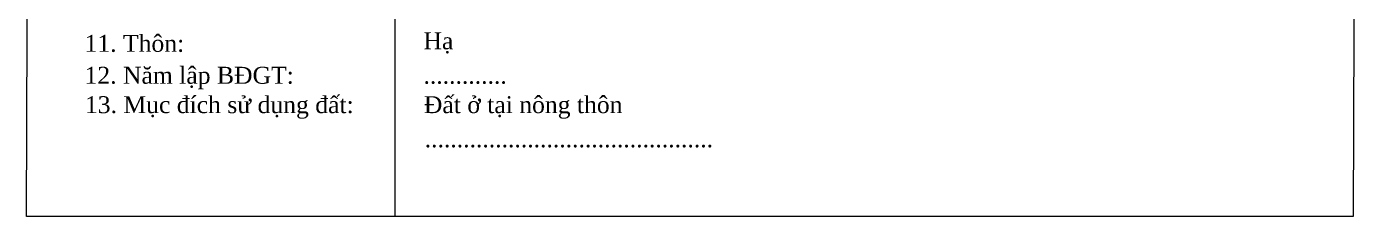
# Model space of a CAD drawing. Header units: metres. Extents: x -95 to 475, y 248 to 679.
# Drawn here: x -94.8 to 61.8, y 385.7 to 408.2 of the extents above; entities that cross this region are included whole.
import ezdxf

# ---------------------------------------------------------------- set-up
doc = ezdxf.new("R2010")
doc.units = ezdxf.units.M
doc.header["$LTSCALE"] = 0.2
doc.styles.add('TNRM', font='times.ttf')

msp = doc.modelspace()

# ---------------------------------------------------------------- linework, layer by layer
at = {"color": 8, "linetype": 'Continuous', "lineweight": 0}
msp.add_line((-51.325, 385.745), (-51.325, 452.459), dxfattribs=at)
msp.add_lwpolyline([(-94.524, 462.668), (61.837, 462.668), (61.58, 385.745), (-94.781, 385.745)], close=True, dxfattribs=at)

# ---------------------------------------------------------------- texts
at = {"color": 2, "linetype": 'Continuous', "lineweight": 0, "style": 'TNRM'}
for s, p in [('11. Thôn:', (-87.949, 405.172)), ('12. Năm lập BĐGT:', (-87.949, 401.405)), ('13. Mục đích sử dụng đất:', (-87.903, 397.937))]:
    msp.add_text(s, height=2, dxfattribs=at).set_placement(p)
at = {"color": 3, "linetype": 'Continuous', "lineweight": 0, "style": 'TNRM'}
for s, p in [('Hạ', (-48.002, 405.474)), ('.............', (-48.002, 401.405)), ('Đất ở tại nông thôn', (-47.956, 397.937)), ('.............................................', (-47.856, 393.912))]:
    msp.add_text(s, height=2, dxfattribs=at).set_placement(p)

doc.saveas('drawing.dxf')
